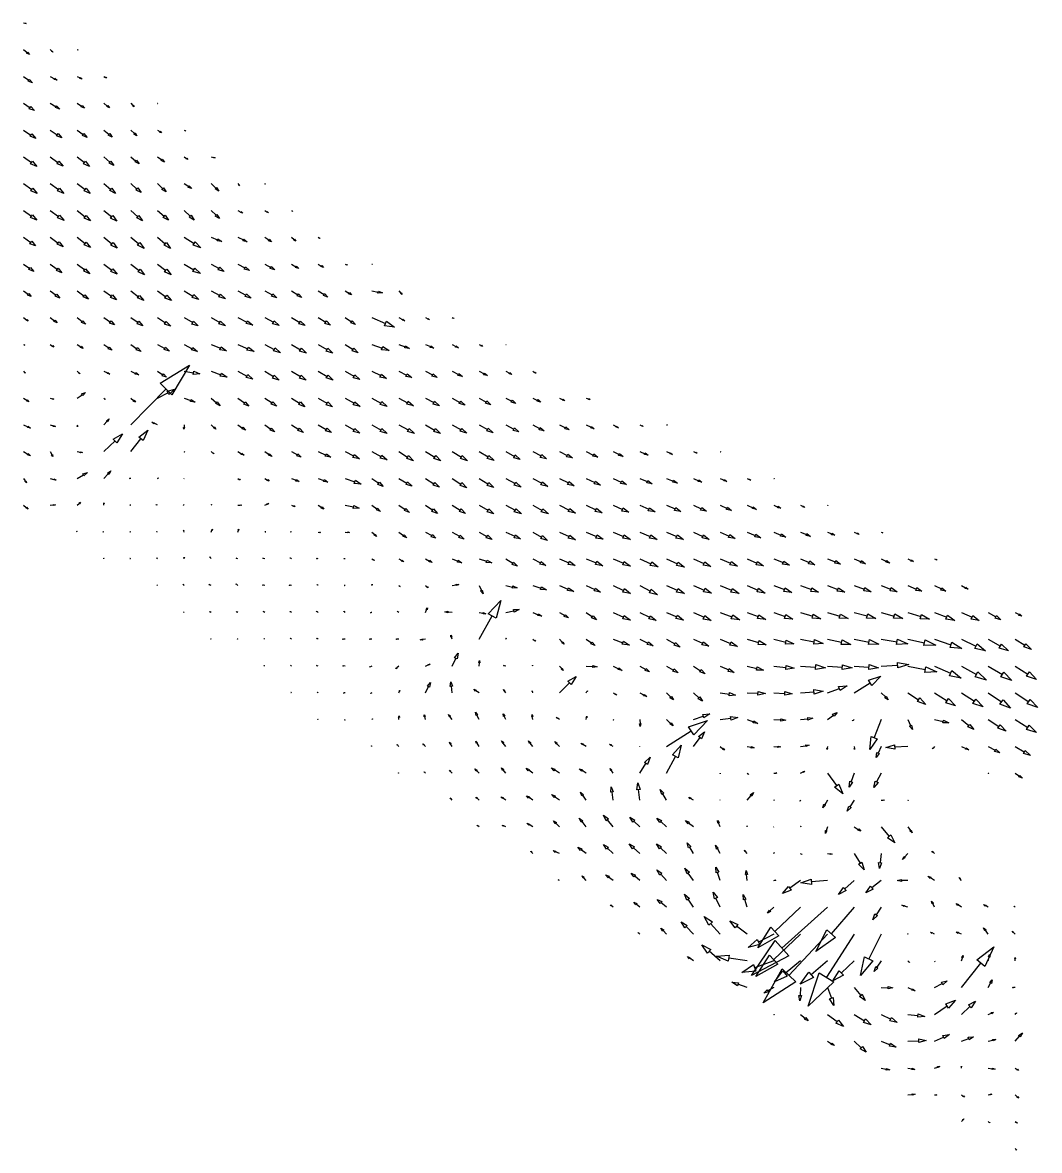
# Model space of a CAD drawing. Extents: x 64425 to 71228, y 9509 to 12475.
# Drawn here: x 67824 to 68773, y 10748 to 11800 of the extents above; entities that cross this region are included whole.
import ezdxf

# ---------------------------------------------------------------- set-up
doc = ezdxf.new("R2010")
doc.units = 0

# ---------------------------------------------------------------- blocks, each defined once
blk = doc.blocks.new('vector')
at = {"color": 0}
for points in [[(0, 0, 0), (0.6, 0, 0)], [(1, 0, 0), (0.6, -0.1, 0), (0.6, 0.1, 0), (1, 0, 0)]]:
    blk.add_polyline3d(points, dxfattribs=at)

msp = doc.modelspace()

# ---------------------------------------------------------------- block references
at = {"color": 7}
for p, xscale, yscale, rotation in [((67825, 11800), 2.47576406412, 2.47576406412, -18.7677387777), ((67825, 11775), 7.24162598003, 7.24162598003, -39.995940694), ((67850, 11775), 3.26507768156, 3.26507768156, -43.6545316278), ((67875, 11775), 0.985798315861, 0.985798315861, -15.0033554784), ((67825, 11750), 10.3428614933, 10.3428614933, -35.3029340701), ((67850, 11750), 7.46513085829, 7.46513085829, -29.3560625943), ((67875, 11750), 5.21055187516, 5.21055187516, -27.7933220948), ((67900, 11750), 2.92898503037, 2.92898503037, -30.6397748347), ((67825, 11725), 12.2953859659, 12.2953859659, -34.3041570227), ((67850, 11725), 10.4361266415, 10.4361266415, -31.1944948418), ((67875, 11725), 8.38415736883, 8.38415736883, -33.5479294763), ((67900, 11725), 6.74495338917, 6.74495338917, -40.4800826285), ((67925, 11725), 4.70911819305, 4.70911819305, -45.5423150581), ((67950, 11725), 0.421690725482, 0.421690725482, -54.2537088912), ((67825, 11700), 13.9904031105, 13.9904031105, -33.9978723), ((67850, 11700), 13.0437874165, 13.0437874165, -34.3326411707), ((67875, 11700), 11.7197848557, 11.7197848557, -35.9125248692), ((67900, 11700), 10.2522681416, 10.2522681416, -40.1440654821), ((67925, 11700), 7.88811429212, 7.88811429212, -42.1750327854), ((67950, 11700), 4.46607922792, 4.46607922792, -34.6435661738), ((67975, 11700), 1.59722816264, 1.59722816264, -37.5789951028), ((67825, 11675), 15.2866117831, 15.2866117831, -35.908635622), ((67850, 11675), 14.8077564968, 14.8077564968, -36.4179617461), ((67875, 11675), 14.6133736213, 14.6133736213, -37.7822853477), ((67900, 11675), 12.434187044, 12.434187044, -41.0295461649), ((67925, 11675), 10.2659624486, 10.2659624486, -40.015341262), ((67950, 11675), 8.17633866556, 8.17633866556, -36.6823460919), ((67975, 11675), 4.24216980238, 4.24216980238, -35.9304220382), ((68000, 11675), 3.80430259805, 3.80430259805, -14.9438695881), ((67825, 11650), 15.7610112507, 15.7610112507, -35.4323084879), ((67850, 11650), 15.6974082419, 15.6974082419, -36.6507704253), ((67875, 11650), 15.4124559085, 15.4124559085, -37.1450237453), ((67900, 11650), 14.1157792401, 14.1157792401, -40.3119189408), ((67925, 11650), 12.7716880411, 12.7716880411, -41.1109263942), ((67950, 11650), 11.1455399208, 11.1455399208, -44.4483576546), ((67975, 11650), 8.38070799875, 8.38070799875, -33.5220281119), ((68000, 11650), 10.1500422757, 10.1500422757, -43.8244518562), ((68025, 11650), 2.43342335506, 2.43342335506, -56.3383994647), ((68050, 11650), 0.585155908691, 0.585155908691, -47.4664521723), ((67825, 11625), 15.3672409912, 15.3672409912, -35.9042989686), ((67850, 11625), 15.9525482933, 15.9525482933, -36.6786055886), ((67875, 11625), 15.9301134893, 15.9301134893, -37.8414934928), ((67900, 11625), 15.7687084771, 15.7687084771, -39.8543570384), ((67925, 11625), 14.6936044888, 14.6936044888, -41.4834955347), ((67950, 11625), 13.6819230094, 13.6819230094, -41.6056200942), ((67975, 11625), 13.0108044927, 13.0108044927, -44.3066633616), ((68000, 11625), 10.8309688323, 10.8309688323, -44.1326411022), ((68025, 11625), 5.38678458898, 5.38678458898, -28.116950625), ((68050, 11625), 4.12110034207, 4.12110034207, -32.7594707249), ((68075, 11625), 1.44993082004, 1.44993082004, -38.7401290531), ((67825, 11600), 13.9486836846, 13.9486836846, -35.918964813), ((67850, 11600), 15.0829609842, 15.0829609842, -36.810688083), ((67875, 11600), 15.9161001969, 15.9161001969, -37.7885154996), ((67900, 11600), 16.0791857098, 16.0791857098, -39.0296745937), ((67925, 11600), 16.2282569784, 16.2282569784, -40.1791573961), ((67950, 11600), 15.8739394776, 15.8739394776, -40.8363249522), ((67975, 11600), 18.2077037453, 18.2077037453, -32.9724810658), ((68000, 11600), 10.7450972089, 10.7450972089, -21.9697876775), ((68025, 11600), 9.56765711922, 9.56765711922, -26.595557159), ((68050, 11600), 7.70253841773, 7.70253841773, -34.1182391309), ((68075, 11600), 5.55467864212, 5.55467864212, -42.1558975076), ((68100, 11600), 2.15096291929, 2.15096291929, -37.9771830428), ((67825, 11575), 11.9692361035, 11.9692361035, -36.2207396018), ((67850, 11575), 13.5546977426, 13.5546977426, -37.099821368), ((67875, 11575), 14.9462562668, 14.9462562668, -38.2844508276), ((67900, 11575), 15.7490944732, 15.7490944732, -37.4708355974), ((67925, 11575), 16.3964248025, 16.3964248025, -37.5931006601), ((67950, 11575), 16.1465131115, 16.1465131115, -38.274416494), ((67975, 11575), 17.407664791, 17.407664791, -30.8285123213), ((68000, 11575), 14.1027974228, 14.1027974228, -29.4736749069), ((68025, 11575), 12.390802644, 12.390802644, -28.9102527911), ((68050, 11575), 10.9744348758, 10.9744348758, -29.2636871037), ((68075, 11575), 8.14790689077, 8.14790689077, -31.9221005239), ((68100, 11575), 5.77644126406, 5.77644126406, -35.2462957959), ((68125, 11575), 2.62092141948, 2.62092141948, -23.9294303117), ((68150, 11575), 0.697442112549, 0.697442112549, -34.4532079335), ((67825, 11550), 8.97120691722, 8.97120691722, -37.2084918506), ((67850, 11550), 11.1944751958, 11.1944751958, -37.9561641525), ((67875, 11550), 13.1108203139, 13.1108203139, -36.8717476228), ((67900, 11550), 14.4734513528, 14.4734513528, -35.8089887304), ((67925, 11550), 15.2185632518, 15.2185632518, -36.8886715508), ((67950, 11550), 15.8966724473, 15.8966724473, -35.3033227869), ((67975, 11550), 15.7515165164, 15.7515165164, -31.0855681786), ((68000, 11550), 15.2543775668, 15.2543775668, -28.916068065), ((68025, 11550), 14.2345817357, 14.2345817357, -29.1945217141), ((68050, 11550), 13.1102029227, 13.1102029227, -29.6022575825), ((68075, 11550), 11.5340482603, 11.5340482603, -32.6969150387), ((68100, 11550), 10.6245143948, 10.6245143948, -32.9732947776), ((68125, 11550), 7.10786568941, 7.10786568941, -33.0555526486), ((68150, 11550), 10.0037736835, 10.0037736835, -11.3435615244), ((68175, 11550), 4.84284576871, 4.84284576871, -46.8450343026), ((67825, 11525), 5.64329151402, 5.64329151402, -37.6393275548), ((67850, 11525), 8.13135286053, 8.13135286053, -37.6332106305), ((67875, 11525), 10.1288706553, 10.1288706553, -37.6091671109), ((67900, 11525), 12.1388468889, 12.1388468889, -34.5219932075), ((67925, 11525), 13.7217001068, 13.7217001068, -33.6222381647), ((67950, 11525), 14.647164617, 14.647164617, -32.7469297704), ((67975, 11525), 15.2179869603, 15.2179869603, -30.851267993), ((68000, 11525), 15.5062123031, 15.5062123031, -29.426526473), ((68025, 11525), 15.5522164903, 15.5522164903, -27.1138246344), ((68050, 11525), 15.321673938, 15.321673938, -28.2334152968), ((68075, 11525), 14.7281914636, 14.7281914636, -30.3313818019), ((68100, 11525), 13.5338796548, 13.5338796548, -31.7530523869), ((68125, 11525), 11.7453532034, 11.7453532034, -33.0828463127), ((68150, 11525), 22.9058877729, 22.9058877729, -23.2119238056), ((68175, 11525), 6.64068346762, 6.64068346762, -28.2844854823), ((68200, 11525), 4.27182144196, 4.27182144196, -28.6140459779), ((68225, 11525), 1.7386551372, 1.7386551372, -28.0174311938), ((67825, 11500), 1.29507834543, 1.29507834543, -28.9174397902), ((67850, 11500), 4.23420560538, 4.23420560538, -36.3628347146), ((67875, 11500), 6.85357486668, 6.85357486668, -33.4538021932), ((67900, 11500), 9.36514753234, 9.36514753234, -34.9797191296), ((67925, 11500), 11.7293335129, 11.7293335129, -34.6086171475), ((67950, 11500), 12.8981170186, 12.8981170186, -29.0530551796), ((67975, 11500), 13.8406452341, 13.8406452341, -28.5724159554), ((68000, 11500), 15.60003482, 15.60003482, -22.2968266771), ((68025, 11500), 16.6321293902, 16.6321293902, -23.6076868942), ((68050, 11500), 16.6840535632, 16.6840535632, -27.7995546843), ((68075, 11500), 16.2873169053, 16.2873169053, -30.543849595), ((68100, 11500), 15.7303728224, 15.7303728224, -30.8931512322), ((68125, 11500), 14.5764372627, 14.5764372627, -32.0710687673), ((68150, 11500), 17.1839974813, 17.1839974813, -19.7684713396), ((68175, 11500), 10.6456498449, 10.6456498449, -20.7044241539), ((68200, 11500), 8.40809440355, 8.40809440355, -24.2324719673), ((68225, 11500), 6.59952196149, 6.59952196149, -29.7133934191), ((68250, 11500), 3.74159880973, 3.74159880973, -30.4788657974), ((68275, 11500), 0.438309303667, 0.438309303667, -18.7293488433), ((67925, 11425), 78.2458001091, 78.2458001091, 45.4773415273), ((67825, 11475), 2.35600420487, 2.35600420487, -47.9651968482), ((67875, 11475), 3.45441607056, 3.45441607056, -42.2996947098), ((67900, 11475), 6.25498760673, 6.25498760673, -26.3575370367), ((67925, 11475), 8.26282146711, 8.26282146711, -23.8224062044), ((67950, 11475), 10.1531108652, 10.1531108652, -33.8920598849), ((67975, 11475), 14.5550408416, 14.5550408416, -10.0207005702), ((68000, 11475), 16.076388154, 16.076388154, -19.7434906652), ((68025, 11475), 15.9440915678, 15.9440915678, -28.0773450014), ((68050, 11475), 15.8969954683, 15.8969954683, -31.7189031275), ((68075, 11475), 16.1630768717, 16.1630768717, -31.6369871709), ((68100, 11475), 16.045216244, 16.045216244, -30.9498414378), ((68125, 11475), 15.7278254599, 15.7278254599, -29.7422415296), ((68150, 11475), 15.2957632648, 15.2957632648, -26.5538476946), ((68175, 11475), 13.7209903034, 13.7209903034, -26.0043382315), ((68200, 11475), 12.3594383153, 12.3594383153, -28.0329659865), ((68225, 11475), 10.7772718763, 10.7772718763, -27.3040427393), ((68250, 11475), 8.80079168822, 8.80079168822, -27.7922864866), ((68275, 11475), 6.44945432501, 6.44945432501, -28.2306780239), ((68300, 11475), 3.70055316978, 3.70055316978, -28.7143200839), ((67950, 11450), 18.1252507245, 18.1252507245, 26.5799812526), ((67825, 11450), 6.05674963366, 6.05674963366, -34.5934173272), ((67850, 11450), 3.34204041321, 3.34204041321, -20.5767309567), ((67875, 11450), 9.3963302764, 9.3963302764, 33.0378854602), ((67900, 11450), 1.98510096656, 1.98510096656, -49.0884356926), ((67925, 11450), 6.01237918646, 6.01237918646, -40.4488814082), ((67975, 11450), 10.813953452, 10.813953452, -21.4939421933), ((68000, 11450), 11.1400491281, 11.1400491281, -40.5672297796), ((68025, 11450), 12.7564189866, 12.7564189866, -36.6256207064), ((68050, 11450), 13.7583350729, 13.7583350729, -34.2883446097), ((68075, 11450), 14.9703478664, 14.9703478664, -33.215867875), ((68100, 11450), 15.6615099297, 15.6615099297, -31.3661057476), ((68125, 11450), 16.0797872206, 16.0797872206, -29.9676769703), ((68150, 11450), 16.1670118011, 16.1670118011, -29.2168177716), ((68175, 11450), 15.5416125147, 15.5416125147, -28.2823608588), ((68200, 11450), 14.9184887717, 14.9184887717, -28.9857727778), ((68225, 11450), 13.7389209487, 13.7389209487, -29.3764957494), ((68250, 11450), 12.6993504068, 12.6993504068, -29.4946602614), ((68275, 11450), 10.6358113649, 10.6358113649, -28.8338129335), ((68300, 11450), 8.62306869665, 8.62306869665, -26.14004136), ((68325, 11450), 5.791473397, 5.791473397, -26.9886365138), ((68350, 11450), 3.84967684819, 3.84967684819, -22.8409367808), ((67900, 11425), 7.2836714314, 7.2836714314, 48.5647866134), ((67950, 11425), 5.81015377444, 5.81015377444, 156.219037242), ((68075, 11425), 13.3326222595, 13.3326222595, -32.5928223626), ((68100, 11425), 14.3032712334, 14.3032712334, -29.5748059522), ((68125, 11425), 15.86698111, 15.86698111, -29.7924843594), ((68150, 11425), 16.3619379966, 16.3619379966, -29.798935549), ((68175, 11425), 16.8395781301, 16.8395781301, -28.5513679264), ((68200, 11425), 16.3407723446, 16.3407723446, -30.3423685403), ((68225, 11425), 15.7826544048, 15.7826544048, -29.6726389191), ((68250, 11425), 14.9755165149, 14.9755165149, -29.4241825421), ((68275, 11425), 13.8789995115, 13.8789995115, -28.5103065508), ((68300, 11425), 12.2885541734, 12.2885541734, -27.9152395619), ((67825, 11425), 7.19149067873, 7.19149067873, -26.2807039186), ((67850, 11425), 5.0479649119, 5.0479649119, -19.3116764922), ((67875, 11425), 1.83391020657, 1.83391020657, -78.6780065547), ((67900, 11400), 23.87696701, 23.87696701, 43.7182161886), ((67925, 11400), 25.5768258751, 25.5768258751, 51.7203005923), ((67975, 11425), 4.13422687144, 4.13422687144, -94.5629182121), ((68000, 11425), 5.98677886615, 5.98677886615, -43.4091460491), ((68025, 11425), 8.90660841093, 8.90660841093, -34.3802073899), ((68050, 11425), 11.4995157814, 11.4995157814, -35.0348918045), ((68325, 11425), 10.3158516872, 10.3158516872, -27.337331837), ((68350, 11425), 8.36000213463, 8.36000213463, -26.2563725517), ((68375, 11425), 5.65690147701, 5.65690147701, -29.3074704753), ((68400, 11425), 3.56821486782, 3.56821486782, -25.008711735), ((68425, 11425), 0.70454696583, 0.70454696583, -17.8437824975), ((67825, 11400), 7.65871763081, 7.65871763081, -30.3813550155), ((67850, 11400), 5.25062720752, 5.25062720752, -62.258485175), ((67875, 11400), 5.20049445287, 5.20049445287, -10.6574809893), ((67975, 11400), 0.695925977611, 0.695925977611, -53.0757163889), ((68000, 11400), 3.56482845881, 3.56482845881, -37.62151311), ((68025, 11400), 6.62222372681, 6.62222372681, -29.750261839), ((68050, 11400), 8.27296367411, 8.27296367411, -33.5788796399), ((68075, 11400), 10.49104655, 10.49104655, -29.626836382), ((68100, 11400), 12.7908961817, 12.7908961817, -24.4422157409), ((68125, 11400), 14.9421139171, 14.9421139171, -26.9312073619), ((68150, 11400), 16.1394146776, 16.1394146776, -28.8876276746), ((68175, 11400), 16.2680411734, 16.2680411734, -31.5405277566), ((68200, 11400), 16.742318739, 16.742318739, -30.3638457153), ((68225, 11400), 16.4816798374, 16.4816798374, -30.8929973993), ((68250, 11400), 16.2253695202, 16.2253695202, -30.4473687268), ((68275, 11400), 15.3843004796, 15.3843004796, -29.042845731), ((68300, 11400), 14.674654953, 14.674654953, -27.5328598178), ((68325, 11400), 13.4818764583, 13.4818764583, -25.6594634489), ((68350, 11400), 12.111225366, 12.111225366, -25.7800008444), ((68375, 11400), 10.4313083782, 10.4313083782, -25.6249102986), ((68400, 11400), 8.51495915389, 8.51495915389, -23.332838258), ((68425, 11400), 6.08104506942, 6.08104506942, -26.0240963809), ((68450, 11400), 3.62441164038, 3.62441164038, -22.7484341416), ((68475, 11400), 0.742578968802, 0.742578968802, -25.6809819865), ((67825, 11375), 4.82112609218, 4.82112609218, -56.3001888405), ((67850, 11375), 5.72213796739, 5.72213796739, -15.3502244667), ((67875, 11375), 11.1052448884, 11.1052448884, 29.5228975953), ((67900, 11375), 9.56569568505, 9.56569568505, 46.833419976), ((67925, 11375), 1.05474739056, 1.05474739056, -177.62228045), ((67950, 11375), 1.20926352378, 1.20926352378, 27.8879726121), ((67975, 11375), 0.455870601979, 0.455870601979, -134.923550944), ((68025, 11375), 2.62507624517, 2.62507624517, -35.3631294813), ((68050, 11375), 4.99256251025, 4.99256251025, -30.4155537008), ((68075, 11375), 7.62519429715, 7.62519429715, -22.7189129361), ((68100, 11375), 9.46524820841, 9.46524820841, -21.1112096258), ((68125, 11375), 16.0435209643, 16.0435209643, -19.9154072606), ((68150, 11375), 13.0286849636, 13.0286849636, -35.0674369478), ((68175, 11375), 14.6450139079, 14.6450139079, -30.1909294434), ((68200, 11375), 15.5575554895, 15.5575554895, -32.3277303243), ((68225, 11375), 16.1172871648, 16.1172871648, -33.2248755917), ((68250, 11375), 16.2506660921, 16.2506660921, -31.7850226551), ((68275, 11375), 16.4316970798, 16.4316970798, -29.32245443), ((68300, 11375), 16.0939447195, 16.0939447195, -28.2558824271), ((68325, 11375), 15.4697043778, 15.4697043778, -26.6461666941), ((68350, 11375), 14.8410688684, 14.8410688684, -25.4809131257), ((68375, 11375), 13.9317704552, 13.9317704552, -24.4572128604), ((68400, 11375), 12.5306204123, 12.5306204123, -23.689726338), ((68425, 11375), 11.061293368, 11.061293368, -23.2848428471), ((68450, 11375), 8.61015726703, 8.61015726703, -24.6407595387), ((68475, 11375), 6.72386691329, 6.72386691329, -25.8810213919), ((68500, 11375), 3.94052339862, 3.94052339862, -24.0398474845), ((68525, 11375), 0.56237914672, 0.56237914672, -29.9752023488), ((67875, 11350), 4.17449615856, 4.17449615856, 42.4591012722), ((67825, 11350), 5.54012616706, 5.54012616706, -40.2429003678), ((67850, 11350), 4.75359663969, 4.75359663969, 4.52985278224), ((67900, 11350), 2.11979921487, 2.11979921487, 91.00300963), ((67925, 11350), 0.926021994238, 0.926021994238, 178.938046725), ((67950, 11350), 1.48522858736, 1.48522858736, 158.871890512), ((67975, 11350), 1.05394357464, 1.05394357464, 158.859848985), ((68000, 11350), 0.795172900115, 0.795172900115, 61.9803142416), ((68025, 11350), 3.71048683484, 3.71048683484, 0.767117818384), ((68050, 11350), 4.15731881192, 4.15731881192, 24.3093003042), ((68075, 11350), 3.73904290219, 3.73904290219, -19.7475567896), ((68100, 11350), 6.39275600275, 6.39275600275, -33.7791573055), ((68125, 11350), 13.3937855409, 13.3937855409, -11.6897287086), ((68150, 11350), 9.74403974828, 9.74403974828, -36.0220496405), ((68175, 11350), 12.1077199535, 12.1077199535, -33.5208352484), ((68200, 11350), 13.6084929003, 13.6084929003, -34.4521836355), ((68225, 11350), 14.7242001226, 14.7242001226, -32.2012389723), ((68250, 11350), 15.9603928482, 15.9603928482, -29.8964204942), ((68275, 11350), 16.4737464749, 16.4737464749, -28.6980310886), ((68300, 11350), 16.7660773636, 16.7660773636, -28.7663077375), ((68325, 11350), 16.6449020718, 16.6449020718, -26.9937805668), ((68350, 11350), 16.5988351487, 16.5988351487, -25.7488134516), ((68375, 11350), 16.1408723747, 16.1408723747, -24.2562213375), ((68400, 11350), 15.4989187343, 15.4989187343, -23.818732429), ((68425, 11350), 14.5616569674, 14.5616569674, -23.8137958197), ((68450, 11350), 13.2560386037, 13.2560386037, -24.5213070176), ((68475, 11350), 11.6850686616, 11.6850686616, -24.5810151946), ((68500, 11350), 9.68996499684, 9.68996499684, -23.5563797216), ((68525, 11350), 7.03973154211, 7.03973154211, -23.3121083651), ((68550, 11350), 4.46189279139, 4.46189279139, -26.8551853893), ((68575, 11350), 0.555479379363, 0.555479379363, -23.9519854835), ((67875, 11325), 0.72409416391, 0.72409416391, 106.655989375), ((67900, 11325), 1.13772775113, 1.13772775113, 166.655369918), ((67925, 11325), 0.939856852478, 0.939856852478, 161.13734691), ((67950, 11325), 1.08082139626, 1.08082139626, 153.005863419), ((67975, 11325), 1.96594838249, 1.96594838249, 108.820193353), ((68000, 11325), 2.87222820107, 2.87222820107, 66.0231230915), ((68025, 11325), 2.77779273333, 2.77779273333, 75.0077572136), ((68050, 11325), 0.96781483057, 0.96781483057, 19.2836532242), ((68075, 11325), 0.839959161274, 0.839959161274, 160.627064224), ((68100, 11325), 2.01800070893, 2.01800070893, -16.3175711899), ((68125, 11325), 4.1694202564, 4.1694202564, -8.37273674947), ((68150, 11325), 5.97005658183, 5.97005658183, -42.9534603047), ((68175, 11325), 9.30016405986, 9.30016405986, -35.8667992029), ((68200, 11325), 11.2682315381, 11.2682315381, -29.9801416833), ((68225, 11325), 12.8854377651, 12.8854377651, -30.383331341), ((68250, 11325), 14.1508397843, 14.1508397843, -29.5626795114), ((68275, 11325), 15.2477535242, 15.2477535242, -25.2401638098), ((68300, 11325), 16.0262328279, 16.0262328279, -29.3163702375), ((68325, 11325), 16.5095178258, 16.5095178258, -25.727449122), ((68350, 11325), 17.194332491, 17.194332491, -23.3312402422), ((68375, 11325), 17.6519116371, 17.6519116371, -23.0014576565), ((68400, 11325), 17.5570671027, 17.5570671027, -23.2157685495), ((68425, 11325), 17.1908354219, 17.1908354219, -24.0247195541), ((68450, 11325), 16.230981239, 16.230981239, -24.8827992348), ((68475, 11325), 15.1611493166, 15.1611493166, -24.1347407202), ((68500, 11325), 13.8638659488, 13.8638659488, -22.8139434653), ((68525, 11325), 12.0026551942, 12.0026551942, -23.0848124842), ((68550, 11325), 9.95254183642, 9.95254183642, -23.9685000644), ((68575, 11325), 7.53204730141, 7.53204730141, -24.1516894758), ((68600, 11325), 5.24686377135, 5.24686377135, -24.8153034035), ((68625, 11325), 2.03386906247, 2.03386906247, -26.0383699404), ((67900, 11300), 0.565347973569, 0.565347973569, 87.137756097), ((67925, 11300), 0.870712080839, 0.870712080839, 151.294388779), ((67950, 11300), 1.27073147242, 1.27073147242, 130.875178311), ((67975, 11300), 1.64377234507, 1.64377234507, 97.782935744), ((68000, 11300), 2.17137978627, 2.17137978627, 123.524911946), ((68025, 11300), 1.92611643112, 1.92611643112, 157.224811346), ((68050, 11300), 1.91283385756, 1.91283385756, 160.063310645), ((68075, 11300), 1.62733274967, 1.62733274967, 145.670541179), ((68100, 11300), 1.72925533722, 1.72925533722, 170.905327024), ((68125, 11300), 1.28940936881, 1.28940936881, 176.057941417), ((68150, 11300), 2.97400167915, 2.97400167915, -34.0893236123), ((68175, 11300), 5.60979742355, 5.60979742355, -28.9930466371), ((68200, 11300), 7.22065102645, 7.22065102645, -28.2460981296), ((68225, 11300), 9.55791725255, 9.55791725255, -23.4995158681), ((68250, 11300), 12.3608423962, 12.3608423962, -17.9376323884), ((68275, 11300), 12.8391445479, 12.8391445479, -32.7855821593), ((68300, 11300), 13.9095313668, 13.9095313668, -26.7817257956), ((68325, 11300), 15.8041788617, 15.8041788617, -23.4020695213), ((68350, 11300), 16.7692033354, 16.7692033354, -22.6221606991), ((68375, 11300), 17.746031949, 17.746031949, -22.6578883198), ((68400, 11300), 18.7769931082, 18.7769931082, -23.9279171091), ((68425, 11300), 18.5352528661, 18.5352528661, -25.0301217245), ((68450, 11300), 17.7758721527, 17.7758721527, -23.9857036503), ((68475, 11300), 17.5130188364, 17.5130188364, -23.0411179099), ((68500, 11300), 16.748051013, 16.748051013, -23.0117585845), ((68525, 11300), 15.7009587956, 15.7009587956, -22.3462419901), ((68550, 11300), 14.4592374499, 14.4592374499, -22.4866786433), ((68575, 11300), 13.1421336791, 13.1421336791, -21.8645999965), ((68600, 11300), 11.6034838511, 11.6034838511, -23.4762186543), ((68625, 11300), 9.1934570478, 9.1934570478, -25.9816397029), ((68650, 11300), 5.95438156314, 5.95438156314, -26.4930569204), ((68675, 11300), 2.64527050907, 2.64527050907, -26.5517528246), ((67950, 11275), 0.949104114694, 0.949104114694, 133.218633554), ((67975, 11275), 1.91106452319, 1.91106452319, 131.68756786), ((68000, 11275), 2.30849086143, 2.30849086143, 150.128229609), ((68025, 11275), 2.30688455784, 2.30688455784, 138.344406305), ((68050, 11275), 2.26898178164, 2.26898178164, 163.19716656), ((68075, 11275), 2.12312831252, 2.12312831252, 165.609354988), ((68100, 11275), 1.4093333641, 1.4093333641, 132.216299036), ((68125, 11275), 1.00894062891, 1.00894062891, 174.128257601), ((68150, 11275), 1.25357874032, 1.25357874032, 81.3091325684), ((68175, 11275), 1.64167207815, 1.64167207815, -36.642120585), ((68200, 11275), 3.37088058057, 3.37088058057, -39.4069301863), ((68225, 11275), 6.27739769022, 6.27739769022, 9.59339467564), ((68250, 11275), 8.5130165002, 8.5130165002, -64.185863117), ((68275, 11275), 10.6473866739, 10.6473866739, -11.8606268003), ((68300, 11275), 13.5189647124, 13.5189647124, -16.627869814), ((68325, 11275), 14.3343750994, 14.3343750994, -22.3917375573), ((68350, 11275), 14.573367595, 14.573367595, -24.2381872062), ((68375, 11275), 17.9748922158, 17.9748922158, -24.2808925375), ((68400, 11275), 18.4453436786, 18.4453436786, -27.2687266571), ((68425, 11275), 18.0980295205, 18.0980295205, -23.7544477631), ((68450, 11275), 18.2604125589, 18.2604125589, -22.5581792758), ((68475, 11275), 19.0436159917, 19.0436159917, -22.2489959927), ((68500, 11275), 18.2299661219, 18.2299661219, -22.2593360722), ((68525, 11275), 17.9188481379, 17.9188481379, -20.5703708704), ((68550, 11275), 17.7481388091, 17.7481388091, -20.285544271), ((68575, 11275), 17.4271093584, 17.4271093584, -20.1062897003), ((68600, 11275), 16.6586206003, 16.6586206003, -19.8999174947), ((68625, 11275), 15.970989884, 15.970989884, -20.7575177559), ((68650, 11275), 14.2031733258, 14.2031733258, -22.0367874507), ((68675, 11275), 11.6755574347, 11.6755574347, -26.4996658948), ((68700, 11275), 7.12526420585, 7.12526420585, -27.2400338263), ((68250, 11225), 41.5170909607, 41.5170909607, 60.6321394384), ((67975, 11250), 0.98386648082, 0.98386648082, 150.84375261), ((68000, 11250), 1.66726825122, 1.66726825122, 154.934654013), ((68025, 11250), 1.79422061035, 1.79422061035, 154.616618406), ((68050, 11250), 1.70438700546, 1.70438700546, 146.502625977), ((68075, 11250), 1.91218719419, 1.91218719419, 150.639124884), ((68100, 11250), 2.30915714671, 2.30915714671, 148.688784667), ((68125, 11250), 1.67557131999, 1.67557131999, 130.209374011), ((68150, 11250), 1.32995813387, 1.32995813387, -164.624865014), ((68175, 11250), 1.76577240114, 1.76577240114, 139.142888802), ((68200, 11250), 4.55250334439, 4.55250334439, 67.6187697505), ((68225, 11250), 7.03595741305, 7.03595741305, 175.771554813), ((68250, 11250), 6.49527225364, 6.49527225364, -12.0573193897), ((68275, 11250), 12.7781770455, 12.7781770455, 12.1358717507), ((68300, 11250), 9.23663253595, 9.23663253595, -22.8801928956), ((68325, 11250), 9.6924836926, 9.6924836926, -31.0821422394), ((68350, 11250), 11.8056008626, 11.8056008626, -36.2542135033), ((68375, 11250), 17.7649570134, 17.7649570134, -24.1208336414), ((68400, 11250), 16.9282428395, 16.9282428395, -26.7005796542), ((68425, 11250), 17.1826688671, 17.1826688671, -24.3854139077), ((68450, 11250), 18.0689767293, 18.0689767293, -24.7550651536), ((68475, 11250), 19.4568555309, 19.4568555309, -21.1217946385), ((68500, 11250), 18.5988382741, 18.5988382741, -20.7261482725), ((68525, 11250), 18.9151543951, 18.9151543951, -19.3007734843), ((68550, 11250), 19.6275346679, 19.6275346679, -17.5657451094), ((68575, 11250), 20.0625836059, 20.0625836059, -16.5229820125), ((68600, 11250), 20.8549325653, 20.8549325653, -15.4944229971), ((68625, 11250), 21.2029646969, 21.2029646969, -15.7842362292), ((68650, 11250), 21.2650429033, 21.2650429033, -17.4309749836), ((68675, 11250), 20.4107080346, 20.4107080346, -21.8312235827), ((68700, 11250), 18.2121959656, 18.2121959656, -24.7362485044), ((68725, 11250), 13.6561374981, 13.6561374981, -29.6966502257), ((68750, 11250), 7.22698143415, 7.22698143415, -28.9161843995), ((68075, 11225), 1.64109850544, 1.64109850544, 136.396722835), ((68225, 11225), 3.8825285682, 3.8825285682, 111.087184582), ((68375, 11225), 16.1615406469, 16.1615406469, -19.5195078932), ((68400, 11225), 14.0213209668, 14.0213209668, -26.356189207), ((68425, 11225), 14.6757246102, 14.6757246102, -29.9709009557), ((68450, 11225), 15.6771525493, 15.6771525493, -23.9171729084), ((68475, 11225), 17.3492720361, 17.3492720361, -22.5586410089), ((68500, 11225), 18.6270615744, 18.6270615744, -15.9948532864), ((68525, 11225), 19.1614099888, 19.1614099888, -13.1474612745), ((68550, 11225), 21.4215018957, 21.4215018957, -10.8469712264), ((68575, 11225), 22.4839319337, 22.4839319337, -12.3604240129), ((68600, 11225), 23.5396401873, 23.5396401873, -11.0770673211), ((68625, 11225), 25.2358087674, 25.2358087674, -9.5553600743), ((68650, 11225), 26.6010270033, 26.6010270033, -11.7998761183), ((68675, 11225), 26.8404053149, 26.8404053149, -18.7805303874), ((68700, 11225), 24.8987194424, 24.8987194424, -25.4212240343), ((68725, 11225), 21.8542323247, 21.8542323247, -29.7171482177), ((68750, 11225), 17.970802414, 17.970802414, -31.8817243446), ((68000, 11225), 0.298772559606, 0.298772559606, 129.347374625), ((68025, 11225), 0.771336571176, 0.771336571176, 151.944037924), ((68050, 11225), 1.06209544283, 1.06209544283, 142.759410661), ((68100, 11225), 1.86213093163, 1.86213093163, 150.695578921), ((68125, 11225), 2.71458537097, 2.71458537097, 177.467927626), ((68150, 11225), 2.19621734059, 2.19621734059, 179.715192748), ((68175, 11225), 2.42379002675, 2.42379002675, 179.90198571), ((68200, 11225), 4.95563690259, 4.95563690259, -174.119155422), ((68275, 11225), 0.949149921829, 0.949149921829, 75.9073810844), ((68300, 11225), 3.43612687835, 3.43612687835, -33.5825945511), ((68325, 11225), 6.36778490867, 6.36778490867, -47.3119074271), ((68350, 11225), 10.067631836, 10.067631836, -34.8941615386), ((68225, 11200), 13.136482086, 13.136482086, 65.2188016355), ((68250, 11200), 5.16661743352, 5.16661743352, 85.2361595516), ((68050, 11200), 0.750787195197, 0.750787195197, 142.83283142), ((68075, 11200), 1.26412159434, 1.26412159434, 140.067562803), ((68100, 11200), 1.73649171974, 1.73649171974, 162.031847459), ((68125, 11200), 2.26823502225, 2.26823502225, 176.024021963), ((68150, 11200), 2.57167644062, 2.57167644062, -154.829778808), ((68175, 11200), 3.81434946006, 3.81434946006, -135.573198646), ((68200, 11200), 4.77459772939, 4.77459772939, 23.0178750885), ((68275, 11200), 2.25733581176, 2.25733581176, 167.381657817), ((68300, 11200), 0.756665818315, 0.756665818315, 102.511900681), ((68325, 11200), 5.41016302717, 5.41016302717, -49.4763494702), ((68350, 11200), 10.1942617975, 10.1942617975, -4.18864409564), ((68375, 11200), 9.51685930544, 9.51685930544, -26.4395810744), ((68400, 11200), 10.4805666129, 10.4805666129, -30.3211259512), ((68425, 11200), 12.5481885574, 12.5481885574, -29.7638688729), ((68450, 11200), 13.2541634945, 13.2541634945, -33.7638788418), ((68475, 11200), 14.4601414006, 14.4601414006, -24.889321387), ((68500, 11200), 15.7843191571, 15.7843191571, -14.140118124), ((68525, 11200), 18.9297935112, 18.9297935112, -6.3157324777), ((68550, 11200), 23.3890481194, 23.3890481194, -3.98015869702), ((68575, 11200), 23.2556886284, 23.2556886284, -4.46971516587), ((68600, 11200), 22.8141157888, 22.8141157888, -3.96730249677), ((68625, 11200), 26.0987664567, 26.0987664567, 2.80650948718), ((68650, 11200), 27.7568547426, 27.7568547426, -11.5281684979), ((68675, 11200), 27.3583451497, 27.3583451497, -24.5240839707), ((68700, 11200), 26.8223130775, 26.8223130775, -29.3378933189), ((68725, 11200), 25.7846493314, 25.7846493314, -31.2173677429), ((68750, 11200), 23.7876788843, 23.7876788843, -31.9427891013), ((68200, 11175), 10.7040569366, 10.7040569366, 63.4625652028), ((68225, 11175), 10.3086682264, 10.3086682264, 98.028930252), ((68325, 11175), 21.9488095101, 21.9488095101, 44.2470546709), ((68600, 11175), 29.2004028311, 29.2004028311, 31.860552596), ((68075, 11175), 0.701408542301, 0.701408542301, 147.285884991), ((68100, 11175), 1.06613777531, 1.06613777531, 154.464453579), ((68125, 11175), 1.39942637865, 1.39942637865, -171.082180649), ((68150, 11175), 1.52788404136, 1.52788404136, -149.141509298), ((68175, 11175), 2.28944613942, 2.28944613942, 63.5445385994), ((68250, 11175), 5.91567479681, 5.91567479681, 146.215669771), ((68275, 11175), 3.90287155531, 3.90287155531, 127.008779874), ((68300, 11175), 2.00834641927, 2.00834641927, 102.585777786), ((68350, 11175), 2.15076261492, 2.15076261492, 59.0128064284), ((68375, 11175), 4.25950655967, 4.25950655967, -30.8759026298), ((68400, 11175), 7.41919613945, 7.41919613945, -28.7398302292), ((68425, 11175), 9.16736339304, 9.16736339304, -46.7883761081), ((68450, 11175), 11.5778665098, 11.5778665098, -42.1042082315), ((68475, 11175), 14.4514985684, 14.4514985684, -8.45574785365), ((68500, 11175), 17.1197357717, 17.1197357717, -1.92853468087), ((68525, 11175), 17.1592342242, 17.1592342242, -3.09346368799), ((68550, 11175), 21.0605726938, 21.0605726938, 4.50384684305), ((68575, 11175), 19.6434762553, 19.6434762553, 19.4235261385), ((68625, 11175), 9.39548094657, 9.39548094657, -43.5554174564), ((68650, 11175), 19.8574097338, 19.8574097338, -32.8768212034), ((68675, 11175), 23.0305341204, 23.0305341204, -32.1077604646), ((68700, 11175), 24.1080836479, 24.1080836479, -33.1500874449), ((68725, 11175), 25.0660006917, 25.0660006917, -34.441050551), ((68750, 11175), 25.4744792812, 25.4744792812, -32.7618228993), ((68175, 11150), 3.60051214424, 3.60051214424, 83.1151134903), ((68200, 11150), 4.74103330121, 4.74103330121, 104.133468178), ((68225, 11150), 5.95837683265, 5.95837683265, 127.906962086), ((68250, 11150), 7.75905567429, 7.75905567429, 115.735386212), ((68275, 11150), 6.0069750194, 6.0069750194, 116.468169217), ((68300, 11150), 4.8406212336, 4.8406212336, 96.7339265777), ((68350, 11150), 3.13186246049, 3.13186246049, 80.848976123), ((68425, 11125), 45.1364798613, 45.1364798613, 32.323887678), ((68450, 11150), 16.1594633683, 16.1594633683, 19.1241961978), ((68475, 11150), 16.5275010975, 16.5275010975, 7.16059435258), ((68575, 11150), 11.3948408904, 11.3948408904, 35.9498942548), ((68100, 11150), 0.606082835974, 0.606082835974, 138.102720639), ((68125, 11150), 0.557632611671, 0.557632611671, -109.260100581), ((68150, 11150), 0.964334506998, 0.964334506998, 54.2424671211), ((68325, 11150), 3.58742983061, 3.58742983061, 145.132582245), ((68375, 11150), 0.971599418534, 0.971599418534, -32.0440831599), ((68400, 11150), 6.3120021036, 6.3120021036, -87.3088662261), ((68425, 11150), 8.54960888916, 8.54960888916, -43.1980736243), ((68500, 11150), 10.7358035095, 10.7358035095, -18.8682624673), ((68525, 11150), 11.0531317299, 11.0531317299, -2.28290469655), ((68550, 11150), 11.3152254426, 11.3152254426, 6.19718185054), ((68600, 11150), 2.06831823236, 2.06831823236, -146.232226926), ((68625, 11150), 29.8406669534, 29.8406669534, -110.508147567), ((68650, 11150), 10.2401351825, 10.2401351825, -64.9232385632), ((68675, 11150), 13.6006103466, 13.6006103466, -12.4285117544), ((68700, 11150), 14.7452469478, 14.7452469478, -39.0243456323), ((68725, 11150), 19.7451696279, 19.7451696279, -32.6661228974), ((68750, 11150), 23.3967813954, 23.3967813954, -31.1959511482), ((68450, 11125), 17.1624818124, 17.1624818124, 52.9926489049), ((68150, 11125), 0.680207726524, 0.680207726524, 120.443216834), ((68175, 11125), 2.24948001279, 2.24948001279, 132.32249913), ((68200, 11125), 3.45513244035, 3.45513244035, 135.589507041), ((68225, 11125), 4.8242698461, 4.8242698461, 122.302062421), ((68250, 11125), 5.69305016596, 5.69305016596, 122.213149012), ((68275, 11125), 6.6253013551, 6.6253013551, 127.201339442), ((68300, 11125), 6.36069293107, 6.36069293107, 127.09025618), ((68325, 11125), 6.27390276921, 6.27390276921, 134.449043056), ((68350, 11125), 6.05635417675, 6.05635417675, 148.714219242), ((68375, 11125), 3.9767712977, 3.9767712977, 146.877593957), ((68400, 11125), 0.275632056562, 0.275632056562, 79.7646000581), ((68425, 11100), 29.4650756779, 29.4650756779, 62.5795524405), ((68475, 11125), 5.42338689196, 5.42338689196, -41.0221011075), ((68500, 11125), 6.81320912657, 6.81320912657, -11.5532618126), ((68525, 11125), 6.45850858125, 6.45850858125, -4.21141188815), ((68550, 11125), 8.10764599408, 8.10764599408, 7.60831447415), ((68575, 11125), 2.98810377378, 2.98810377378, -97.0408060677), ((68600, 11125), 3.02140710532, 3.02140710532, -86.5867182885), ((68625, 11125), 11.3987631199, 11.3987631199, -114.021122363), ((68650, 11125), 20.4202837443, 20.4202837443, -176.952102718), ((68675, 11125), 2.93108077608, 2.93108077608, -130.21420651), ((68700, 11125), 7.5666966302, 7.5666966302, -26.2068438305), ((68725, 11125), 12.4155173736, 12.4155173736, -29.2178692982), ((68750, 11125), 16.7618560096, 16.7618560096, -30.4734313511), ((68400, 11100), 17.8077987868, 17.8077987868, 57.7201573514), ((68175, 11100), 0.384337959636, 0.384337959636, 144.69287843), ((68200, 11100), 1.88032963757, 1.88032963757, 133.089062165), ((68225, 11100), 3.78440336986, 3.78440336986, 131.514261882), ((68250, 11100), 5.52389618539, 5.52389618539, 134.064252377), ((68275, 11100), 6.56498869531, 6.56498869531, 129.750308013), ((68300, 11100), 7.79113292308, 7.79113292308, 142.558793893), ((68325, 11100), 9.33342816871, 9.33342816871, 147.505668371), ((68350, 11100), 7.81229461325, 7.81229461325, 147.476784579), ((68375, 11100), 5.13495846241, 5.13495846241, 121.099150912), ((68475, 11100), 0.633260163916, 0.633260163916, -91.5530097773), ((68500, 11100), 2.02024307658, 2.02024307658, -33.7969239787), ((68525, 11100), 2.96366850952, 2.96366850952, 5.90301917092), ((68550, 11100), 4.47136415466, 4.47136415466, 25.1170096646), ((68575, 11100), 24.0734807469, 24.0734807469, -53.5092387509), ((68600, 11100), 13.9144200198, 13.9144200198, -109.468695804), ((68625, 11100), 15.0899126171, 15.0899126171, -117.050156693), ((68725, 11100), 0.635248711098, 0.635248711098, -15.3593004884), ((68750, 11100), 8.30709588491, 8.30709588491, -34.2025351305), ((68400, 11075), 16.2884298795, 16.2884298795, 96.9897985837), ((68300, 11075), 6.82232670999, 6.82232670999, 145.773083046), ((68325, 11075), 9.04612156751, 9.04612156751, 146.223363139), ((68350, 11075), 9.0823547651, 9.0823547651, 126.593989337), ((68375, 11075), 12.3480547528, 12.3480547528, 97.6042809427), ((68425, 11075), 11.4840906402, 11.4840906402, 121.236839405), ((68500, 11075), 9.39743697916, 9.39743697916, 48.9768539001), ((68225, 11075), 2.72745767021, 2.72745767021, 134.021066803), ((68250, 11075), 4.07249784147, 4.07249784147, 136.488310698), ((68275, 11075), 5.62034584204, 5.62034584204, 146.518496751), ((68450, 11075), 5.11017683985, 5.11017683985, 149.792629322), ((68475, 11075), 0.238743998808, 0.238743998808, 144.798893491), ((68525, 11075), 0.300110174028, 0.300110174028, 2.5328073795), ((68550, 11075), 1.31097186032, 1.31097186032, -121.533912002), ((68575, 11075), 8.37956621939, 8.37956621939, -120.273001495), ((68600, 11075), 12.4179060983, 12.4179060983, -122.176292737), ((68625, 11075), 3.23804098122, 3.23804098122, -4.82050349138), ((68650, 11075), 0.465266269004, 0.465266269004, -61.0155268699), ((68350, 11050), 10.4221944863, 10.4221944863, 128.542306599), ((68375, 11050), 13.8685517258, 13.8685517258, 129.234395756), ((68400, 11050), 12.8290277026, 12.8290277026, 136.091823567), ((68425, 11050), 12.1905239695, 12.1905239695, 138.468748668), ((68250, 11050), 2.58944796715, 2.58944796715, 139.571210201), ((68275, 11050), 3.803399638, 3.803399638, 158.90947452), ((68300, 11050), 6.44588237102, 6.44588237102, 148.295323113), ((68325, 11050), 7.87608249862, 7.87608249862, 134.842942553), ((68450, 11050), 9.5241703722, 9.5241703722, 141.518262507), ((68475, 11050), 6.56178940285, 6.56178940285, 113.038338795), ((68500, 11050), 1.06066616679, 1.06066616679, 75.9903550769), ((68525, 11050), 0.311138329405, 0.311138329405, -131.429101206), ((68550, 11050), 0.48081526639, 0.48081526639, 81.2915668691), ((68575, 11050), 6.39671944254, 6.39671944254, -106.777758012), ((68600, 11050), 7.43730676699, 7.43730676699, -32.8920771146), ((68625, 11050), 19.5561625324, 19.5561625324, -49.2035030965), ((68650, 11050), 7.06266653425, 7.06266653425, -53.9269898077), ((68300, 11025), 2.98254686142, 2.98254686142, 127.271015837), ((68325, 11025), 6.70647951291, 6.70647951291, 153.852599571), ((68350, 11025), 9.85291191352, 9.85291191352, 141.635861755), ((68375, 11025), 12.3019270445, 12.3019270445, 136.225683271), ((68400, 11025), 13.5692300033, 13.5692300033, 137.800485981), ((68425, 11025), 13.1233731219, 13.1233731219, 135.781203712), ((68450, 11025), 11.6017353061, 11.6017353061, 120.415159575), ((68475, 11025), 8.96474298379, 8.96474298379, 118.863447861), ((68500, 11025), 3.94271395649, 3.94271395649, 128.98122929), ((68675, 11025), 3.41696423816, 3.41696423816, 136.236144464), ((68525, 11025), 0.976818578651, 0.976818578651, 76.2358911514), ((68550, 11025), 1.2654909338, 1.2654909338, -36.3884546271), ((68575, 11025), 4.30667394127, 4.30667394127, -6.86241725354), ((68600, 11025), 17.6842587218, 17.6842587218, -58.374553527), ((68625, 11025), 14.0207563333, 14.0207563333, -96.3332801023), ((68650, 11025), 7.37968285853, 7.37968285853, -132.676895922), ((68375, 11000), 8.70881150585, 8.70881150585, 142.87981049), ((68400, 11000), 10.5359663522, 10.5359663522, 139.827465029), ((68425, 11000), 13.3042858381, 13.3042858381, 132.944641869), ((68450, 11000), 14.0244409858, 14.0244409858, 124.788375599), ((68475, 11000), 12.9893743829, 12.9893743829, 108.857585994), ((68500, 11000), 9.3520415779, 9.3520415779, 95.3201027864), ((68325, 11000), 1.20354616971, 1.20354616971, 155.164614705), ((68350, 11000), 5.71549779383, 5.71549779383, 133.122129753), ((68525, 11000), 1.80513028071, 1.80513028071, 7.40675284084), ((68550, 11000), 20.9987576567, 20.9987576567, -144.175165911), ((68575, 11000), 25.0387076001, 25.0387076001, -174.48490099), ((68600, 11000), 19.726197473, 19.726197473, -137.953723889), ((68625, 11000), 18.2903622573, 18.2903622573, -141.081650156), ((68650, 11000), 10.0737306842, 10.0737306842, -179.406206985), ((68675, 11000), 7.39368176415, 7.39368176415, 148.729869552), ((68700, 11000), 3.6364614589, 3.6364614589, 127.818954839), ((68450, 10975), 14.9286693451, 14.9286693451, 124.354282686), ((68475, 10975), 15.5710978067, 15.5710978067, 115.545473588), ((68500, 10975), 12.4084525029, 12.4084525029, 106.959008171), ((68375, 10975), 3.41392468851, 3.41392468851, 135.939473926), ((68400, 10975), 7.34983755305, 7.34983755305, 140.711975849), ((68425, 10975), 11.4582025111, 11.4582025111, 140.144543961), ((68575, 10975), 95.3431140089, 95.3431140089, -138.022763538), ((68550, 10975), 55.0719572052, 55.0719572052, -136.609128851), ((68525, 10975), 8.21569512546, 8.21569512546, -137.397078343), ((68600, 10975), 54.7366081967, 54.7366081967, -131.069897668), ((68625, 10975), 13.9138938961, 13.9138938961, -122.928028936), ((68650, 10975), 5.91632843344, 5.91632843344, 161.534294892), ((68675, 10975), 6.28005756508, 6.28005756508, 117.352012568), ((68700, 10975), 6.05980265973, 6.05980265973, 144.571217087), ((68725, 10975), 4.96764826977, 4.96764826977, 149.324553644), ((68750, 10975), 1.60340653024, 1.60340653024, 137.732918857), ((68475, 10950), 22.2745554023, 22.2745554023, 132.377543051), ((68500, 10950), 20.3215282629, 20.3215282629, 142.894340513), ((68425, 10950), 7.60799746774, 7.60799746774, 135.232671099), ((68450, 10950), 16.2910511926, 16.2910511926, 135.216914464), ((68550, 10950), 57.7469444752, 57.7469444752, -136.480477181), ((68575, 10950), 87.816030894, 87.816030894, -132.965151885), ((68600, 10950), 79.9339392997, 79.9339392997, -122.650924839), ((68725, 10950), 7.23981229787, 7.23981229787, 127.109909551), ((68750, 10950), 3.59956132627, 3.59956132627, 134.868031288), ((68400, 10950), 2.3817464793, 2.3817464793, 140.787883117), ((68525, 10950), 26.9919439555, 26.9919439555, -152.543126168), ((68625, 10950), 43.1288781039, 43.1288781039, -116.228253865), ((68650, 10950), 0.370155200664, 0.370155200664, 61.2503612883), ((68675, 10950), 4.26824914346, 4.26824914346, 157.665034932), ((68700, 10950), 5.33799689271, 5.33799689271, 159.895110616), ((68475, 10925), 22.8105854917, 22.8105854917, 139.027989128), ((68500, 10925), 28.7620459969, 28.7620459969, 171.542067047), ((68700, 10900), 48.5430287457, 48.5430287457, 51.6385440993), ((68450, 10925), 6.82407253654, 6.82407253654, 145.354085444), ((68525, 10925), 31.779368103, 31.779368103, -159.843363301), ((68550, 10925), 31.3237998463, 31.3237998463, -140.894666318), ((68575, 10925), 33.527676047, 33.527676047, -139.211112729), ((68600, 10925), 27.4508233471, 27.4508233471, -136.875134633), ((68625, 10925), 12.0300116921, 12.0300116921, -122.955923754), ((68650, 10925), 2.40145590181, 2.40145590181, -45.2042020054), ((68675, 10925), 1.17636961928, 1.17636961928, -69.5397206856), ((68700, 10925), 5.11903386389, 5.11903386389, 71.9898260224), ((68725, 10925), 5.97972284526, 5.97972284526, 77.1037574251), ((68750, 10925), 2.97861169862, 2.97861169862, 87.555427699), ((68500, 10900), 15.1284307148, 15.1284307148, 160.265701453), ((68525, 10900), 10.7021206674, 10.7021206674, -151.453698818), ((68550, 10900), 12.2808009637, 12.2808009637, -93.6008092845), ((68575, 10900), 17.6565005395, 17.6565005395, -69.7616172785), ((68600, 10900), 15.8576542031, 15.8576542031, -49.3257957228), ((68625, 10900), 11.1196739363, 11.1196739363, -1.48164259044), ((68650, 10900), 7.41622934326, 7.41622934326, -23.4430194954), ((68675, 10900), 13.4122744303, 13.4122744303, 28.3407576866), ((68725, 10900), 8.07399740035, 8.07399740035, 62.6450026618), ((68750, 10900), 2.24206765496, 2.24206765496, 179.72807039), ((68675, 10875), 23.6149619922, 23.6149619922, 33.8062517517), ((68700, 10875), 18.1549004469, 18.1549004469, 43.4550592259), ((68525, 10875), 0.419317110061, 0.419317110061, 17.6010821839), ((68550, 10875), 9.18813946428, 9.18813946428, -40.6671835839), ((68575, 10875), 18.8392097107, 18.8392097107, -36.5045011951), ((68600, 10875), 18.629755598, 18.629755598, -31.5788902344), ((68625, 10875), 16.7928843701, 16.7928843701, -26.4468816506), ((68650, 10875), 15.8749406038, 15.8749406038, -6.61983031277), ((68725, 10875), 5.41476840174, 5.41476840174, 20.7500285374), ((68750, 10875), 2.04613840558, 2.04613840558, 41.9240366985), ((68750, 10850), 10.4554153614, 10.4554153614, 49.1006913145), ((68575, 10850), 7.63355554918, 7.63355554918, -31.952427304), ((68600, 10850), 14.9672730017, 14.9672730017, -42.4752440544), ((68625, 10850), 14.9985653122, 14.9985653122, -21.0849495806), ((68650, 10850), 17.2236522821, 17.2236522821, 2.29661959393), ((68675, 10850), 15.1598032331, 15.1598032331, 24.8666751269), ((68700, 10850), 12.0783819955, 12.0783819955, 20.2872312538), ((68725, 10850), 7.36633911409, 7.36633911409, 13.5121008221), ((68675, 10825), 5.14274823656, 5.14274823656, 16.2297112874), ((68700, 10825), 1.83916873747, 1.83916873747, 90.900920083), ((68625, 10825), 8.28597446547, 8.28597446547, -12.8846247155), ((68650, 10825), 6.70683873647, 6.70683873647, -12.5753891885), ((68725, 10825), 6.64706999688, 6.64706999688, -10.5637069822), ((68750, 10825), 3.96862577538, 3.96862577538, -34.1663308522), ((68650, 10800), 6.96919723465, 6.96919723465, 5.01195238117), ((68675, 10800), 1.97002656317, 1.97002656317, -4.09671622233), ((68700, 10800), 3.56131043429, 3.56131043429, -39.7090895415), ((68725, 10800), 3.29198866757, 3.29198866757, 9.90992321127), ((68750, 10800), 4.64865492763, 4.64865492763, -40.3706641799), ((68700, 10775), 3.32465265015, 3.32465265015, 49.104946877), ((68725, 10775), 1.97786092789, 1.97786092789, -35.9187811001), ((68750, 10775), 2.67176840022, 2.67176840022, -31.2874133107), ((68750, 10750), 2.41536586815, 2.41536586815, -45.3177219821)]:
    msp.add_blockref('vector', p, dxfattribs=dict(at, xscale=xscale, yscale=yscale, rotation=rotation))

doc.saveas('drawing.dxf')
